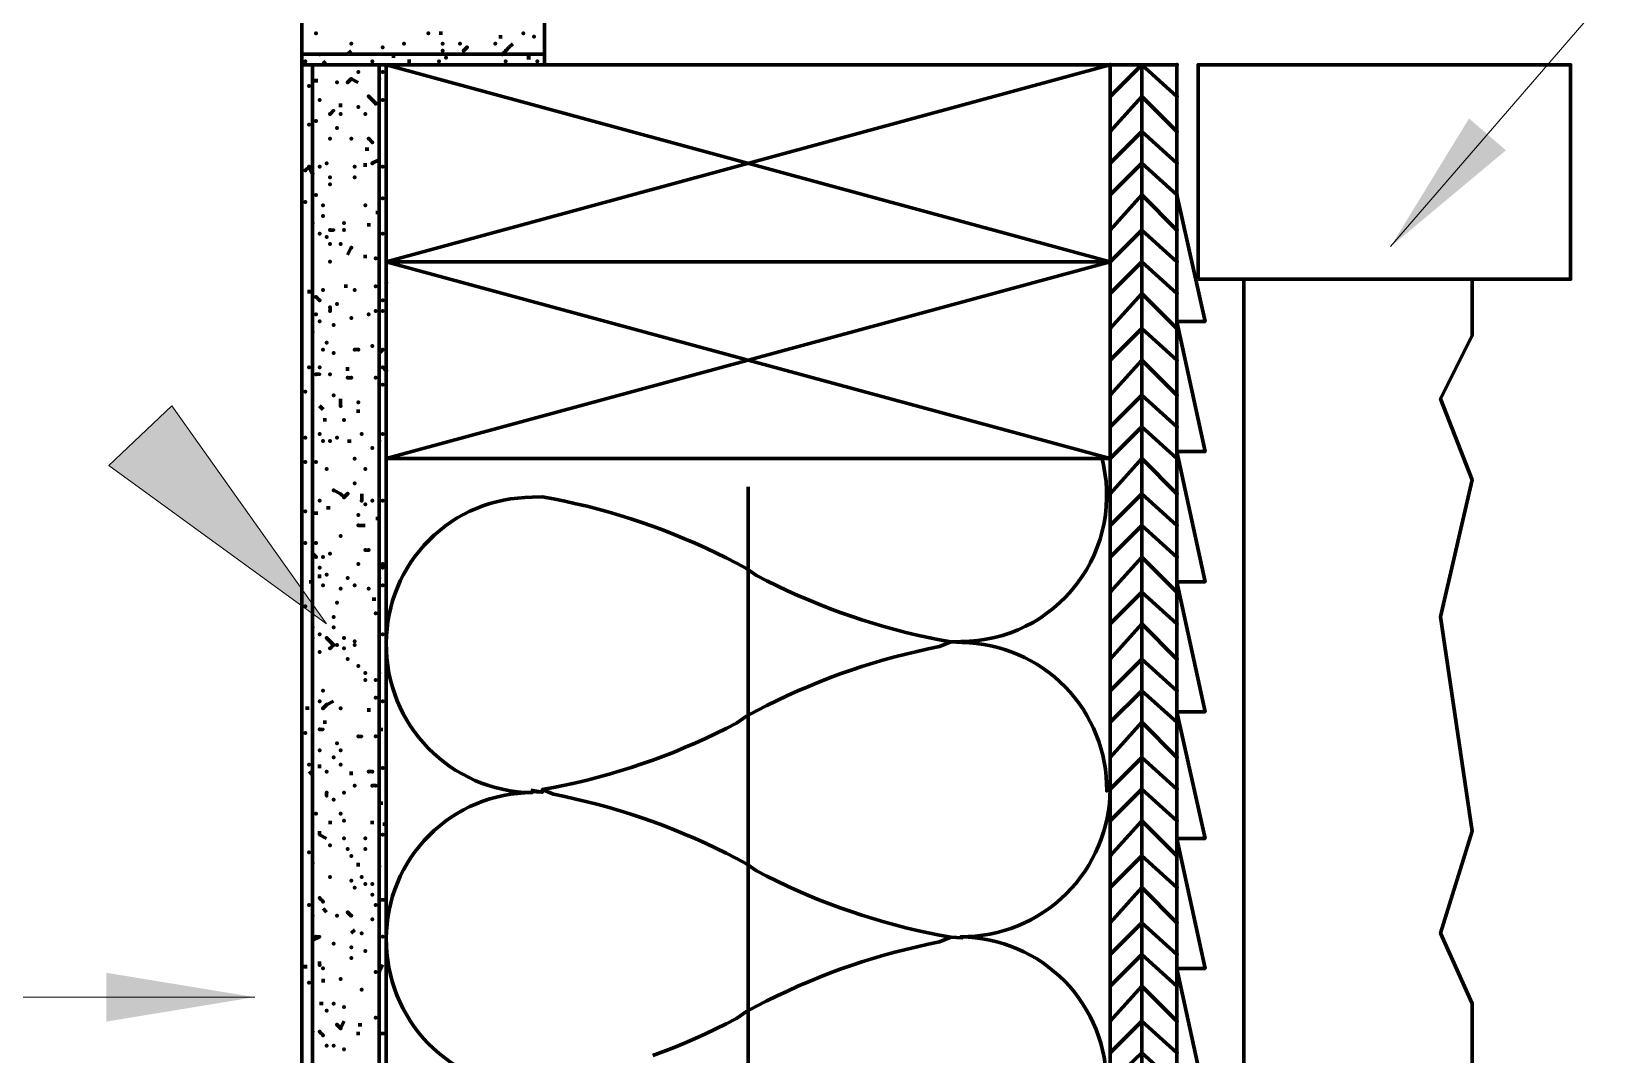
# Model space of a CAD drawing. Extents: x 3 to 185, y 0 to 385.
# Drawn here: x 82.69 to 94.61, y 77.64 to 85.4 of the extents above; entities that cross this region are included whole.
import ezdxf

# ---------------------------------------------------------------- set-up
doc = ezdxf.new("R2010")
doc.units = 0
doc.header["$MEASUREMENT"] = 0
for name, color, linetype, lineweight in [('Dt-Iden', 3, 'Continuous', 20), ('Dt-Line 1', 9, 'Continuous', 0), ('Dt-Line 3', 7, 'Continuous', 15), ('Dt-Text', 121, 'Continuous', 20)]:
    doc.layers.add(name, color=color, linetype=linetype, lineweight=lineweight)
doc.styles.get("Standard").update_dxf_attribs({"font": 'Arial.ttf'})
doc.dimstyles.new('1 Inch', dxfattribs={"dimtxt": 1.09375, "dimasz": 1.125, "dimexe": 1.125, "dimexo": 0.5625, "dimgap": 0.84375, "dimtad": 1, "dimdec": 4, "dimzin": 3, "dimdsep": 46, "dimlunit": 4, "dimtxsty": 'Standard', "dimblk": 'ARCHTICK', "dimcen": 0.5625, "dimdle": 1.125, "dimclrd": 253, "dimclre": 253, "dimclrt": 256, "dimadec": 0, "dimazin": 0, "dimtfac": 0.6, "dimtdec": 4, "dimtix": 1, "dimtmove": 2, "dimatfit": 0, "dimfxl": 1, "dimfrac": 1, "dimtolj": 1, "dimtzin": 0, "dimlwd": 9, "dimlwe": 9, "dimarcsym": 0})

# ---------------------------------------------------------------- blocks, each defined once
blk = doc.blocks.new('_ArchTick')
at = {"color": 0, "linetype": 'ByBlock', "const_width": 0.15}
blk.add_lwpolyline([(-0.5, -0.5), (0.5, 0.5)], dxfattribs=at)

msp = doc.modelspace()

# ---------------------------------------------------------------- hatches: boundary and pattern name
at = {"layer": 'Dt-Line 3', "linetype": 'Continuous', "lineweight": 211}
msp.add_hatch(color=256, dxfattribs=at).paths.add_polyline_path([(83.76167, 82.56), (84.935, 80.90667), (83.28167, 82.10667)], flags=0)

# ---------------------------------------------------------------- linework, layer by layer
at = {"layer": 'Dt-Iden', "linetype": 'Continuous', "lineweight": 211}
msp.add_line((88.135, 61.94667), (88.135, 81.94667), dxfattribs=at)
at = {"layer": 'Dt-Line 1', "linetype": 'Continuous', "lineweight": 158}
for p, q in [((85.815, 85.38667), (85.78833, 85.38667)), ((86.26833, 85.36), (86.24167, 85.36)), ((85.095, 85.22667), (85.12167, 85.25333)), ((85.44167, 85.2), (85.44167, 85.22667)), ((86.48167, 85.2), (86.455, 85.2)), ((84.935, 85.14667), (84.90833, 85.17333)), ((85.575, 85.17333), (85.54833, 85.17333)), ((84.855, 85.04), (84.855, 85.01333)), ((85.04167, 84.82667), (85.04167, 84.85333)), ((85.255, 84.50667), (85.22833, 84.50667)), ((85.22833, 84.37333), (85.22833, 84.4)), ((85.335, 84.02667), (85.30833, 84.02667)), ((85.255, 83.92), (85.255, 83.94667)), ((85.22833, 83.68), (85.22833, 83.70667)), ((84.80167, 83.44), (84.80167, 83.41333)), ((85.095, 83.46667), (85.06833, 83.46667)), ((85.095, 82.82667), (85.095, 82.85333)), ((84.90833, 82.53333), (84.88167, 82.56)), ((85.175, 82.53333), (85.175, 82.50667)), ((84.935, 82.45334), (84.90833, 82.45334)), ((85.12167, 82.29334), (85.095, 82.29334)), ((84.855, 81.76), (84.855, 81.73333)), ((84.96167, 81.78667), (84.935, 81.78667)), ((85.335, 81.70667), (85.30833, 81.70667)), ((84.88167, 81.25333), (84.88167, 81.28)), ((84.82833, 81.22667), (84.80167, 81.22667)), ((85.30833, 81.09333), (85.28167, 81.09333)), ((84.80167, 80.26667), (84.775, 80.26667)), ((85.255, 80.24), (85.255, 80.26667)), ((84.935, 80.16), (84.90833, 80.16)), ((85.36167, 80.10667), (85.335, 80.10667)), ((84.88167, 79.81334), (84.88167, 79.84)), ((84.82833, 79.76), (84.80167, 79.78667)), ((85.12167, 79.76), (85.12167, 79.78667)), ((85.36167, 79.54667), (85.335, 79.54667)), ((84.96167, 79.38667), (84.96167, 79.41333)), ((85.28167, 79.41333), (85.28167, 79.38667)), ((85.38833, 79.38667), (85.36167, 79.38667)), ((85.175, 79.06667), (85.175, 79.09333)), ((85.36167, 78.8), (85.36167, 78.82667)), ((84.935, 78.72), (84.90833, 78.74667)), ((85.14833, 78.58667), (85.12167, 78.56)), ((84.775, 78.29334), (84.775, 78.32)), ((84.90833, 78.18667), (84.90833, 78.21333)), ((84.90833, 78.02667), (84.88167, 78.02667)), ((85.20167, 77.86667), (85.175, 77.86667)), ((85.175, 77.81334), (85.175, 77.78667)), ((85.36167, 77.78667), (85.36167, 77.81334))]:
    msp.add_line(p, q, dxfattribs=at)
for points in [[(84.855, 85.38667), (84.855, 85.38667), (84.855, 85.38669)], [(85.70833, 85.38667), (85.70833, 85.38667), (85.70833, 85.38669)], [(86.42833, 85.38667), (86.42833, 85.38667), (86.42833, 85.38669)], [(86.50833, 85.36), (86.50833, 85.36), (86.50833, 85.36002)], [(84.88167, 85.22667), (84.88167, 85.22667), (84.88167, 85.22669)], [(85.12167, 85.30667), (85.12167, 85.30667), (85.12167, 85.3067)], [(85.36167, 85.28), (85.36167, 85.28), (85.36167, 85.28003)], [(85.52167, 85.30667), (85.52167, 85.30667), (85.52167, 85.3067)], [(85.815, 85.30667), (85.815, 85.30667), (85.815, 85.3067)], [(85.84167, 85.2), (85.84167, 85.2), (85.84167, 85.20002)], [(85.94833, 85.30667), (85.94833, 85.30667), (85.94833, 85.3067)], [(86.215, 85.30667), (86.215, 85.30667), (86.215, 85.3067)], [(86.26833, 85.22667), (86.295, 85.25333), (86.32167, 85.28), (86.34833, 85.30667)], [(84.775, 85.17333), (84.775, 85.17333), (84.775, 85.17336)], [(85.175, 85.09333), (85.175, 85.09333), (85.175, 85.09336)], [(85.28167, 85.17333), (85.28167, 85.17333), (85.28167, 85.17336)], [(85.36167, 85.09333), (85.36167, 85.09333), (85.36167, 85.09336)], [(85.78833, 85.17333), (85.78833, 85.17333), (85.78833, 85.17336)], [(86.295, 85.17333), (86.295, 85.17333), (86.295, 85.17336)], [(86.535, 85.17333), (86.535, 85.17333), (86.535, 85.17336)], [(90.88167, 85.14667), (90.88167, 85.14667), (90.88167, 85.1467)], [(90.88167, 84.90667), (91.12167, 85.14667)], [(91.38833, 84.90667), (91.12167, 85.14667), (91.12167, 59.14667), (91.12167, 59.14667)], [(91.38833, 85.14667), (91.38833, 85.14667), (91.38833, 85.1467)], [(84.80167, 84.98667), (84.80167, 84.98667), (84.80167, 84.9867)], [(85.015, 85.01333), (85.015, 85.01333), (85.015, 85.01336)], [(85.12167, 85.04002), (85.095, 85.01333), (85.12167, 85.04002), (85.175, 85.01333)], [(85.335, 85.04), (85.335, 85.04), (85.335, 85.04002)], [(84.88167, 84.88), (84.88167, 84.88), (84.88167, 84.88002)], [(85.30833, 84.85333), (85.255, 84.90667), (85.255, 84.90667), (85.255, 84.90669)], [(85.36167, 84.88), (85.36167, 84.88), (85.36167, 84.88002)], [(90.88167, 84.64), (91.12167, 84.90667), (91.38833, 84.64), (91.38833, 84.64)], [(85.04167, 84.77333), (85.04167, 84.77333), (85.04167, 84.77336)], [(85.175, 84.82667), (85.175, 84.82667), (85.175, 84.82669)], [(85.22833, 84.77333), (85.22833, 84.77333), (85.22833, 84.77336)], [(84.80167, 84.69333), (84.80167, 84.69333), (84.80167, 84.69336)], [(84.855, 84.72), (84.855, 84.72), (84.855, 84.72002)], [(85.015, 84.66667), (85.015, 84.66667), (85.015, 84.66669)], [(90.88167, 84.4), (91.12167, 84.64), (91.38833, 84.4), (91.38833, 84.4)], [(84.96167, 84.58667), (84.96167, 84.58667), (84.96167, 84.58669)], [(85.12167, 84.58667), (85.12167, 84.58667), (85.12167, 84.58669)], [(84.82833, 84.32), (84.80167, 84.37336), (84.775, 84.34667)], [(84.88167, 84.37333), (84.88167, 84.37333), (84.88167, 84.37336)], [(84.935, 84.4), (84.935, 84.4), (84.935, 84.40002)], [(85.14833, 84.37333), (85.14833, 84.37333), (85.14833, 84.37336)], [(85.28167, 84.4), (85.335, 84.42667)], [(85.36167, 84.37333), (85.36167, 84.37333), (85.36167, 84.37336)], [(90.88167, 84.16), (91.12167, 84.4), (91.38833, 84.16), (91.38833, 84.16)], [(84.96167, 84.29334), (84.96167, 84.29334), (84.96167, 84.29336)], [(85.14833, 84.29334), (85.14833, 84.29334), (85.14833, 84.29336)], [(84.855, 84.16), (84.855, 84.16), (84.855, 84.16002)], [(84.96167, 84.24), (84.96167, 84.24), (84.96167, 84.24002)], [(85.36167, 84.13334), (85.36167, 84.13334), (85.36167, 84.13336)], [(90.88167, 83.89333), (91.12167, 84.16), (91.38833, 83.89333), (91.38833, 83.89333)], [(84.775, 84.10667), (84.775, 84.10667), (84.775, 84.10669)], [(84.90833, 84.08), (84.90833, 84.08), (84.90833, 84.08002)], [(85.22833, 84.08), (85.22833, 84.08), (85.22833, 84.08002)], [(84.82833, 83.94667), (84.82833, 83.94667), (84.82833, 83.9467)], [(84.90833, 84), (84.90833, 84), (84.90833, 84.00002)], [(85.06833, 83.94667), (85.06833, 83.94667), (85.06833, 83.9467)], [(90.88167, 83.65334), (91.12167, 83.89333), (91.38833, 83.65334), (91.38833, 83.65334)], [(84.88167, 83.86667), (84.88167, 83.86667), (84.88167, 83.86669)], [(84.935, 83.84), (84.935, 83.84), (84.935, 83.84002)], [(84.96167, 83.78667), (84.96167, 83.78667), (84.96167, 83.7867)], [(85.04167, 83.78667), (85.04167, 83.78667), (85.04167, 83.7867)], [(85.36167, 83.86667), (85.36167, 83.86667), (85.36167, 83.86669)], [(84.96167, 83.65334), (84.96167, 83.65334), (84.96167, 83.65336)], [(85.095, 83.70667), (85.12167, 83.76002), (85.12167, 83.76002)], [(85.30833, 83.68), (85.30833, 83.68), (85.30833, 83.68002)], [(90.88167, 83.41333), (91.12167, 83.65334), (91.38833, 83.41333), (91.38833, 83.41333)], [(84.90833, 83.44), (84.90833, 83.44), (84.90833, 83.44002)], [(85.14833, 83.44), (85.14833, 83.44), (85.14833, 83.44002)], [(85.30833, 83.46667), (85.30833, 83.46667), (85.30833, 83.4667)], [(85.38833, 83.49333), (85.38833, 83.49333), (85.38833, 83.49336)], [(90.88167, 83.14667), (91.12167, 83.41333), (91.38833, 83.14667), (91.38833, 83.14667)], [(85.015, 83.33333), (85.015, 83.33333), (85.015, 83.33336)], [(85.36167, 83.36), (85.36167, 83.36), (85.36167, 83.36002)], [(84.855, 83.25333), (84.855, 83.25333), (84.855, 83.25336)], [(84.88167, 83.2), (84.88167, 83.2), (84.88167, 83.20002)], [(84.98833, 83.17333), (84.98833, 83.17333), (84.98833, 83.17336)], [(85.12167, 83.22667), (85.12167, 83.22667), (85.12167, 83.22669)], [(85.255, 83.25333), (85.255, 83.25333), (85.255, 83.25336)], [(85.30833, 83.28), (85.30833, 83.28), (85.30833, 83.28003)], [(85.36167, 83.28), (85.36167, 83.28), (85.36167, 83.28003)], [(84.82833, 83.12), (84.82833, 83.12), (84.82833, 83.12003)], [(90.88167, 82.90667), (91.12167, 83.14667), (91.38833, 82.90667), (91.38833, 82.90667)], [(84.90833, 82.98667), (84.90833, 82.98667), (84.90833, 82.9867)], [(84.935, 83.04), (84.935, 83.04), (84.935, 83.04002)], [(84.98833, 82.96), (84.98833, 82.96), (84.98833, 82.96003)], [(85.28167, 83.01333), (85.28167, 83.01333), (85.28167, 83.01336)], [(84.80167, 82.85333), (84.80167, 82.85333), (84.80167, 82.85336)], [(84.88167, 82.85333), (84.88167, 82.85333), (84.88167, 82.85336)], [(90.88167, 82.64), (91.12167, 82.90667), (91.38833, 82.64), (91.38833, 82.64)], [(84.96167, 82.8), (84.96167, 82.8), (84.96167, 82.80003)], [(85.30833, 82.77333), (85.30833, 82.77333), (85.30833, 82.77336)], [(85.36167, 82.72), (85.36167, 82.72), (85.36167, 82.72002)], [(84.775, 82.66667), (84.775, 82.66667), (84.775, 82.66669)], [(84.98833, 82.64), (84.98833, 82.64), (84.98833, 82.64003)], [(85.04167, 82.56), (85.04167, 82.61334)], [(85.175, 82.58667), (85.175, 82.58667), (85.175, 82.58669)], [(90.88167, 82.4), (91.12167, 82.64), (91.38833, 82.4), (91.38833, 82.4)], [(84.88167, 82.34667), (84.88167, 82.34667), (84.88167, 82.34669)], [(85.06833, 82.45334), (85.06833, 82.45334), (85.06833, 82.45336)], [(90.88167, 82.16), (91.12167, 82.4), (91.38833, 82.16), (91.38833, 82.16)], [(84.775, 82.32), (84.775, 82.32), (84.775, 82.32002)], [(84.90833, 82.29334), (84.90833, 82.29334), (84.90833, 82.29336)], [(84.96167, 82.29334), (84.96167, 82.29334), (84.96167, 82.29336)], [(85.015, 82.32), (85.015, 82.32), (85.015, 82.32002)], [(85.28167, 82.24), (85.28167, 82.24), (85.28167, 82.24002)], [(85.335, 82.29334), (85.335, 82.29334), (85.335, 82.29336)], [(84.775, 82.13334), (84.775, 82.13334), (84.775, 82.13336)], [(84.855, 82.13334), (84.855, 82.13334), (84.855, 82.13336)], [(85.14833, 82.16), (85.14833, 82.16), (85.14833, 82.16002)], [(90.88167, 81.89333), (91.12167, 82.16), (91.38833, 81.89333), (91.38833, 81.89333)], [(84.935, 82.08), (84.935, 82.08), (84.935, 82.08002)], [(85.22833, 82.08), (85.22833, 82.08), (85.22833, 82.08002)], [(85.06833, 81.86667), (85.095, 81.89333), (85.06833, 81.86667), (85.04167, 81.89333), (84.98833, 81.92)], [(85.14833, 81.97334), (85.14833, 81.97334), (85.14833, 81.97336)], [(85.20167, 81.84), (85.20167, 81.84), (85.20167, 81.89333)], [(90.88167, 81.65333), (91.12167, 81.89333), (91.38833, 81.65333), (91.38833, 81.65333)], [(84.775, 81.76), (84.775, 81.76), (84.775, 81.76002)], [(84.88167, 81.84), (84.88167, 81.84), (84.88167, 81.84002)], [(85.28167, 81.84), (85.28167, 81.84), (85.28167, 81.84002)], [(85.36167, 81.84), (85.36167, 81.84), (85.36167, 81.84002)], [(85.175, 81.73333), (85.175, 81.73333), (85.175, 81.73336)], [(85.175, 81.65333), (85.22833, 81.65333)], [(90.88167, 81.41333), (91.12167, 81.65333), (91.38833, 81.41333), (91.38833, 81.41333)], [(84.775, 81.52), (84.775, 81.52), (84.775, 81.52002)], [(84.855, 81.52), (84.855, 81.52), (84.855, 81.52002)], [(85.04167, 81.57333), (85.04167, 81.57333), (85.04167, 81.57336)], [(84.90833, 81.41333), (84.90833, 81.41333), (84.90833, 81.41336)], [(84.96167, 81.44), (84.96167, 81.44), (84.96167, 81.44002)], [(90.88167, 81.14667), (91.12167, 81.41333), (91.38833, 81.14667), (91.38833, 81.14667)], [(84.88167, 81.33333), (84.88167, 81.33333), (84.88167, 81.33336)], [(84.935, 81.28), (84.935, 81.28), (84.935, 81.28003)], [(85.175, 81.36), (85.175, 81.36), (85.175, 81.36002)], [(84.90833, 81.2), (84.90833, 81.2), (84.90833, 81.20002)], [(85.04167, 81.17333), (85.04167, 81.17333), (85.04167, 81.17336)], [(85.095, 81.25333), (85.095, 81.25333), (85.095, 81.25336)], [(85.14833, 81.2), (85.14833, 81.2), (85.14833, 81.20002)], [(85.255, 81.17333), (85.255, 81.17333), (85.255, 81.17336)], [(85.335, 81.25333), (85.335, 81.25333), (85.335, 81.25336)], [(85.36167, 81.2), (85.36167, 81.2), (85.36167, 81.20002)], [(90.88167, 80.90667), (91.12167, 81.14667), (91.38833, 80.90667), (91.38833, 80.90667)], [(84.775, 81.04), (84.775, 81.04), (84.775, 81.04002)], [(85.015, 81.06667), (85.015, 81.06667), (85.015, 81.06669)], [(84.98833, 80.96), (84.98833, 80.96), (84.98833, 80.96003)], [(85.30833, 80.98667), (85.30833, 80.98667), (85.30833, 80.98669)], [(84.82833, 80.88), (84.82833, 80.88), (84.82833, 80.88002)], [(84.82833, 80.8), (84.82833, 80.8), (84.82833, 80.80003)], [(84.88167, 80.82667), (84.88167, 80.82667), (84.88167, 80.82669)], [(84.96167, 80.72), (84.98833, 80.74667), (84.96167, 80.77333), (84.935, 80.8)], [(84.98833, 80.88), (84.98833, 80.88), (84.98833, 80.88002)], [(85.06833, 80.8), (85.06833, 80.8), (85.06833, 80.80003)], [(85.36167, 80.82667), (85.36167, 80.82667), (85.36167, 80.82669)], [(90.88167, 80.64), (91.12167, 80.90667), (91.38833, 80.64), (91.38833, 80.64)], [(84.88167, 80.69333), (84.88167, 80.69333), (84.88167, 80.69336)], [(85.06833, 80.72), (85.06833, 80.72), (85.06833, 80.72002)], [(85.095, 80.64), (85.095, 80.64), (85.095, 80.64003)], [(85.175, 80.58667), (85.175, 80.58667), (85.175, 80.58669)], [(90.88167, 80.4), (91.12167, 80.64), (91.38833, 80.4), (91.38833, 80.4)], [(85.22833, 80.53333), (85.22833, 80.53333), (85.22833, 80.53336)], [(85.22833, 80.48), (85.22833, 80.48), (85.22833, 80.48003)], [(85.30833, 80.48), (85.30833, 80.48), (85.30833, 80.48003)], [(85.335, 80.53333), (85.335, 80.53333), (85.335, 80.53336)], [(84.90833, 80.4), (84.90833, 80.4), (84.90833, 80.40002)], [(84.935, 80.29336), (84.90833, 80.26667), (84.935, 80.29336), (84.98833, 80.32)], [(85.36167, 80.32), (85.36167, 80.32), (85.36167, 80.32002)], [(90.88167, 80.16), (91.12167, 80.4), (91.38833, 80.16), (91.38833, 80.16)], [(85.04167, 80.26667), (85.04167, 80.26667), (85.04167, 80.26669)], [(84.775, 80.08), (84.775, 80.08), (84.775, 80.08002)], [(90.88167, 79.89333), (91.12167, 80.16), (91.38833, 79.89333), (91.38833, 79.89333)], [(85.015, 80), (85.015, 80), (85.015, 80.00002)], [(85.30833, 80.05333), (85.30833, 80.05333), (85.30833, 80.05336)], [(84.80167, 79.84), (84.80167, 79.84), (84.80167, 79.84002)], [(84.88167, 79.94667), (84.88167, 79.94667), (84.88167, 79.9467)], [(84.98833, 79.89333), (84.98833, 79.89333), (84.98833, 79.89336)], [(85.04167, 79.94667), (85.04167, 79.94667), (85.04167, 79.9467)], [(85.04167, 79.84), (85.04167, 79.84), (85.04167, 79.84002)], [(84.935, 79.78667), (84.935, 79.78667), (84.935, 79.7867)], [(85.36167, 79.81334), (85.36167, 79.81334), (85.36167, 79.81336)], [(85.06833, 79.62667), (85.06833, 79.62667), (85.06833, 79.6267)], [(85.14833, 79.68), (85.14833, 79.68), (85.14833, 79.68002)], [(86.48578, 79.6356), (86.57118, 79.63012), (86.48531, 79.64448)], [(90.88167, 79.41333), (91.12167, 79.65333), (91.38833, 79.41333), (91.38833, 79.41333)], [(84.98833, 79.57333), (84.98833, 79.57333), (84.98833, 79.57336)], [(84.855, 79.46667), (84.855, 79.46667), (84.855, 79.4667)], [(85.04167, 79.46667), (85.04167, 79.46667), (85.04167, 79.4667)], [(85.06833, 79.41333), (85.06833, 79.41333), (85.06833, 79.41336)], [(90.88167, 79.14667), (91.12167, 79.41333), (91.38833, 79.14667), (91.38833, 79.14667)], [(84.935, 79.28), (84.88167, 79.30667), (84.88167, 79.33333)], [(85.06833, 79.28), (85.06833, 79.28), (85.06833, 79.28003)], [(85.22833, 79.28), (85.22833, 79.28), (85.22833, 79.28003)], [(85.36167, 79.30667), (85.36167, 79.30667), (85.36167, 79.3067)], [(84.96167, 79.22667), (84.96167, 79.22667), (84.96167, 79.22669)], [(85.095, 79.2), (85.095, 79.2), (85.095, 79.20002)], [(85.12167, 79.14667), (85.12167, 79.14667), (85.12167, 79.1467)], [(85.22833, 79.2), (85.22833, 79.2), (85.22833, 79.20002)], [(90.88167, 78.90667), (91.12167, 79.14667), (91.38833, 78.90667), (91.38833, 78.90667)], [(84.82833, 79.09333), (84.82833, 79.09333), (84.82833, 79.09336)], [(85.335, 79.06667), (85.335, 79.06667), (85.335, 79.06669)], [(84.96167, 78.98667), (84.96167, 78.98667), (84.96167, 78.98669)], [(85.12167, 78.96), (85.12167, 78.96), (85.12167, 78.96003)], [(85.14833, 78.90667), (85.14833, 78.90667), (85.14833, 78.90669)], [(85.20167, 78.98667), (85.20167, 78.98667), (85.20167, 78.98669)], [(85.22833, 78.93333), (85.22833, 78.93333), (85.22833, 78.93336)], [(85.28167, 78.93333), (85.28167, 78.93333), (85.28167, 78.93336)], [(90.88167, 78.64), (91.12167, 78.90667), (91.38833, 78.64), (91.38833, 78.64)], [(84.80167, 78.77333), (84.80167, 78.77333), (84.80167, 78.77336)], [(85.28167, 78.85333), (85.28167, 78.85333), (85.28167, 78.85336)], [(85.30833, 78.77333), (85.30833, 78.77333), (85.30833, 78.77336)], [(84.82833, 78.69333), (84.82833, 78.69333), (84.82833, 78.69336)], [(85.015, 78.69333), (85.015, 78.69333), (85.015, 78.69336)], [(85.28167, 78.66667), (85.28167, 78.66667), (85.28167, 78.66669)], [(85.20167, 78.56), (85.20167, 78.56), (85.20167, 78.56002)], [(85.36167, 78.53333), (85.36167, 78.53333), (85.36167, 78.53336)], [(90.88167, 78.4), (91.12167, 78.64), (91.38833, 78.4), (91.38833, 78.4)], [(84.98833, 78.48), (84.98833, 78.48), (84.98833, 78.48003)], [(85.12167, 78.45334), (85.12167, 78.45334), (85.12167, 78.45336)], [(85.22833, 78.42667), (85.22833, 78.42667), (85.22833, 78.42669)], [(84.88167, 78.32002), (84.88167, 78.34667)], [(85.12167, 78.37333), (85.12167, 78.37333), (85.12167, 78.37336)], [(85.335, 78.26667), (85.36167, 78.32)], [(90.88167, 78.16), (91.12167, 78.4), (91.38833, 78.16), (91.38833, 78.16)], [(84.80167, 78.18667), (84.80167, 78.18667), (84.80167, 78.18669)], [(85.04167, 78.21333), (85.04167, 78.21333), (85.04167, 78.21336)], [(90.88167, 77.89333), (91.12167, 78.16), (91.38833, 77.89333), (91.38833, 77.89333)], [(84.935, 77.97334), (84.935, 77.97334), (84.935, 77.97336)], [(84.98833, 78.02667), (84.98833, 78.02667), (84.98833, 78.02669)], [(85.06833, 78), (85.06833, 78), (85.06833, 78.00002)], [(85.04167, 77.84002), (85.015, 77.86667), (85.04167, 77.84002), (85.06833, 77.89333)], [(85.30833, 77.92), (85.30833, 77.92), (85.30833, 77.92002)], [(90.88167, 77.65333), (91.12167, 77.89333), (91.38833, 77.65333), (91.38833, 77.65333)], [(84.935, 77.70667), (84.935, 77.70667), (84.935, 77.70669)], [(84.98833, 77.70667), (84.98833, 77.70667), (84.98833, 77.70669)], [(85.06833, 77.68), (85.06833, 77.68), (85.06833, 77.68002)]]:
    msp.add_lwpolyline(points, dxfattribs=at)
for points in [[(85.815, 85.25333), (85.815, 85.25336), (85.815, 85.25333)], [(86.00167, 85.28), (86.00167, 85.28003), (85.975, 85.25333), (85.975, 85.25333)], [(84.96167, 84.77333), (84.96167, 84.77336), (84.98833, 84.8)], [(85.255, 84.58667), (85.255, 84.58669), (85.28167, 84.56), (85.28167, 84.56)], [(84.96167, 83.89333), (84.96167, 83.89336), (84.98833, 83.89333)], [(85.06833, 83.89333), (85.06833, 83.89336), (85.06833, 83.89333)], [(84.855, 83.38667), (84.855, 83.38669), (84.88167, 83.36), (84.88167, 83.36)], [(84.96167, 83.28), (84.96167, 83.3067), (84.96167, 83.30667)], [(85.14833, 82.98667), (85.14833, 82.9867), (85.175, 82.98667)], [(85.36167, 82.98667), (85.36167, 82.9867), (85.335, 82.96), (85.335, 82.96)], [(85.38833, 82.82667), (85.38833, 82.82669), (85.36167, 82.85333), (85.36167, 82.85333)], [(84.855, 82.8), (84.855, 82.80003), (84.88167, 82.8)], [(85.095, 82.77333), (85.095, 82.77336), (85.12167, 82.77333)], [(85.20167, 82.34667), (85.20167, 82.34669), (85.20167, 82.34667)], [(85.36167, 82.34667), (85.36167, 82.34669), (85.36167, 82.34667)], [(84.855, 81.41333), (84.855, 81.41336), (84.82833, 81.44), (84.82833, 81.44)], [(85.22833, 81.46667), (85.22833, 81.4667), (85.255, 81.46667)], [(85.36167, 81.36), (85.36167, 81.33333), (85.36167, 81.33333)], [(84.88167, 80.32), (84.88167, 80.32002), (84.88167, 80.32)], [(84.88167, 80.10667), (84.88167, 80.10669), (84.90833, 80.10667)], [(85.175, 80.05333), (85.175, 80.05336), (85.20167, 80.05333)], [(85.28167, 79.78667), (85.28167, 79.7867), (85.255, 79.78667)], [(84.935, 79.62667), (84.935, 79.6267), (84.935, 79.6)], [(85.30833, 79.68), (85.30833, 79.68002), (85.28167, 79.68)], [(84.90833, 78.8), (84.90833, 78.80003), (84.88167, 78.82667), (84.88167, 78.82667)], [(85.095, 78.72), (85.095, 78.72002), (85.12167, 78.69333), (85.12167, 78.69333)], [(84.855, 78.53333), (84.82833, 78.50667), (84.82833, 78.50669), (84.88167, 78.53333)], [(84.90833, 77.78667), (84.90833, 77.7867), (84.88167, 77.81334), (84.88167, 77.81334)]]:
    msp.add_lwpolyline(points, close=True, dxfattribs=at)
for points in [[(87.40977, 77.63317), (87.49114, 77.66331), (87.57198, 77.69485), (87.65229, 77.72778), (87.73205, 77.7621), (87.81123, 77.79779), (87.88982, 77.83486), (87.96781, 77.87329), (88.04516, 77.91308), (88.12146, 77.96577), (88.19817, 78.00691), (88.27553, 78.04671), (88.35351, 78.08514), (88.4321, 78.12221), (88.51128, 78.1579), (88.59104, 78.19222), (88.67135, 78.22515), (88.7522, 78.25669), (88.83356, 78.28683), (88.91542, 78.31557), (88.99777, 78.3429), (89.08058, 78.36881), (89.16383, 78.39331), (89.24751, 78.41637), (89.3316, 78.438), (89.41608, 78.45819), (89.50094, 78.47693), (89.58614, 78.49421), (89.67169, 78.52995), (89.75755, 78.52441), (89.67169, 78.52995), (89.58614, 78.54578), (89.50094, 78.56307), (89.41608, 78.58181), (89.3316, 78.602), (89.24751, 78.62363), (89.16383, 78.64669), (89.08058, 78.67119), (88.99777, 78.6971), (88.91542, 78.72443), (88.83356, 78.75317), (88.7522, 78.78331), (88.67135, 78.81485), (88.59104, 78.84778), (88.51128, 78.8821), (88.4321, 78.91779), (88.35351, 78.95486), (88.27553, 78.99329), (88.19817, 79.03308), (88.12146, 79.086), (88.04474, 79.12714), (87.96738, 79.16693), (87.88939, 79.20535), (87.81079, 79.24241), (87.7316, 79.2781), (87.65184, 79.31241), (87.57153, 79.34533), (87.49068, 79.37686), (87.40931, 79.407), (87.32745, 79.43573), (87.2451, 79.46305), (87.16229, 79.48895), (87.07904, 79.51344), (86.99535, 79.53649), (86.91126, 79.55811), (86.82678, 79.57829), (86.74193, 79.59702), (86.65672, 79.6143), (86.57164, 79.64996), (86.65719, 79.66579), (86.7424, 79.68308), (86.82725, 79.70182), (86.91173, 79.722), (86.99582, 79.74363), (87.0795, 79.7667), (87.16276, 79.79119), (87.24556, 79.8171), (87.32791, 79.84443), (87.40977, 79.87317), (87.49114, 79.90331), (87.57198, 79.93485), (87.65229, 79.96778), (87.73205, 80.0021), (87.81123, 80.03779), (87.88982, 80.07486), (87.96781, 80.11329), (88.04516, 80.15308), (88.12146, 80.20577), (88.19817, 80.24692), (88.27553, 80.28671), (88.35351, 80.32515), (88.4321, 80.36221), (88.51128, 80.39791), (88.59104, 80.43222), (88.67135, 80.46515), (88.7522, 80.49669), (88.83356, 80.52684), (88.91542, 80.55558), (88.99777, 80.5829), (89.08058, 80.60882), (89.16383, 80.63331), (89.24751, 80.65637), (89.3316, 80.678), (89.41608, 80.69819), (89.50094, 80.71693), (89.58614, 80.73422), (89.67169, 80.76996), (89.74833, 80.77333, 0.23437392), (90.62943, 81.21036, 0.23439255), (90.81458, 82.17629)], [(90.88167, 79.65333), (90.855, 79.64, 0.41421447), (89.75755, 80.76441), (89.67169, 80.76996), (89.58614, 80.78579), (89.50094, 80.80307), (89.41608, 80.82181), (89.3316, 80.842), (89.24751, 80.86363), (89.16383, 80.88669), (89.08058, 80.91118), (88.99777, 80.9371), (88.91542, 80.96443), (88.83356, 80.99317), (88.7522, 81.02331), (88.67135, 81.05485), (88.59104, 81.08778), (88.51128, 81.1221), (88.4321, 81.15779), (88.35351, 81.19486), (88.27553, 81.23329), (88.19817, 81.27308), (88.12146, 81.326), (88.04474, 81.36714), (87.96738, 81.40692), (87.88939, 81.44535), (87.81079, 81.48241), (87.7316, 81.5181), (87.65184, 81.5524), (87.57153, 81.58533), (87.49068, 81.61686), (87.40931, 81.64699), (87.32745, 81.67573), (87.2451, 81.70305), (87.16229, 81.72895), (87.07904, 81.75344), (86.99535, 81.77649), (86.91126, 81.79811), (86.82678, 81.81829), (86.74193, 81.83703), (86.65672, 81.85431), (86.57118, 81.87013), (86.495, 81.86667, 0.41421545), (85.38833, 80.76, 0.41421325), (86.495, 79.62667, 0.41421424), (85.38833, 78.52, 0.41421545), (86.495, 77.38667, 0.41421447)], [(91.38833, 77.41333), (91.12167, 77.65333), (90.855, 77.4, 0.41421546), (89.74833, 78.53333, 0.41421644), (90.88167, 79.65333), (91.12167, 79.89333), (91.38833, 79.65333), (91.38833, 79.65333)]]:
    msp.add_lwpolyline(points, format="xyb", dxfattribs=at)
for p in [(84.855, 85.38667), (85.70833, 85.38667), (86.42833, 85.38667), (86.50833, 85.36), (84.88167, 85.22667), (85.12167, 85.30667), (85.36167, 85.28), (85.52167, 85.30667), (85.815, 85.30667), (85.815, 85.25333), (85.84167, 85.2), (85.94833, 85.30667), (85.975, 85.25333), (86.00167, 85.28), (86.215, 85.30667), (86.26833, 85.22667), (86.295, 85.25333), (84.775, 85.17333), (85.175, 85.09333), (85.28167, 85.17333), (85.36167, 85.09333), (85.78833, 85.17333), (86.295, 85.17333), (86.535, 85.17333), (90.88167, 85.14667), (91.38833, 85.14667), (84.80167, 84.98667), (85.015, 85.01333), (85.095, 85.01333), (85.12167, 85.04), (85.335, 85.04), (84.88167, 84.88), (85.255, 84.90667), (85.28167, 84.88), (85.30833, 84.85333), (85.36167, 84.88), (90.88167, 84.90667), (91.38833, 84.90667), (84.96167, 84.77333), (85.04167, 84.77333), (85.175, 84.82667), (85.22833, 84.77333), (84.80167, 84.69333), (84.855, 84.72), (85.015, 84.66667), (90.88167, 84.64), (91.38833, 84.64), (84.96167, 84.58667), (85.12167, 84.58667), (85.255, 84.58667), (85.28167, 84.56), (84.80167, 84.37333), (84.88167, 84.37333), (84.935, 84.4), (85.14833, 84.37333), (85.28167, 84.4), (85.36167, 84.37333), (90.88167, 84.4), (91.38833, 84.4), (84.775, 84.34667), (84.82833, 84.32), (84.96167, 84.29334), (85.14833, 84.29334), (84.855, 84.16), (84.96167, 84.24), (85.36167, 84.13334), (90.88167, 84.16), (91.38833, 84.16), (84.775, 84.10667), (84.90833, 84.08), (85.22833, 84.08), (84.82833, 83.94667), (84.90833, 84), (84.96167, 83.89333), (85.06833, 83.94667), (85.06833, 83.89333), (90.88167, 83.89333), (91.38833, 83.89333), (84.88167, 83.86667), (84.935, 83.84), (84.96167, 83.78667), (85.04167, 83.78667), (85.36167, 83.86667), (84.96167, 83.65334), (85.12167, 83.76), (85.30833, 83.68), (90.88167, 83.65334), (91.38833, 83.65334), (84.90833, 83.44), (85.14833, 83.44), (85.30833, 83.46667), (85.38833, 83.49333), (90.88167, 83.41333), (91.38833, 83.41333), (84.855, 83.38667), (84.88167, 83.36), (84.96167, 83.30667), (84.96167, 83.30667), (85.015, 83.33333), (85.36167, 83.36), (84.855, 83.25333), (84.88167, 83.2), (84.96167, 83.28), (84.98833, 83.17333), (85.12167, 83.22667), (85.255, 83.25333), (85.30833, 83.28), (85.36167, 83.28), (84.82833, 83.12), (90.88167, 83.14667), (91.38833, 83.14667), (84.90833, 82.98667), (84.935, 83.04), (84.98833, 82.96), (85.14833, 82.98667), (85.175, 82.98667), (85.28167, 83.01333), (85.335, 82.96), (85.36167, 82.98667), (84.80167, 82.85333), (84.88167, 82.85333), (85.36167, 82.85333), (85.38833, 82.82667), (90.88167, 82.90667), (91.38833, 82.90667), (84.855, 82.8), (84.96167, 82.8), (85.095, 82.77333), (85.12167, 82.77333), (85.30833, 82.77333), (85.36167, 82.72), (84.775, 82.66667), (84.98833, 82.64), (85.175, 82.58667), (90.88167, 82.64), (91.38833, 82.64), (85.04167, 82.56), (84.88167, 82.34667), (85.06833, 82.45334), (85.20167, 82.34667), (85.36167, 82.34667), (85.36167, 82.34667), (90.88167, 82.4), (91.38833, 82.4), (84.775, 82.32), (84.90833, 82.29334), (84.96167, 82.29334), (85.015, 82.32), (85.28167, 82.24), (85.335, 82.29334), (84.775, 82.13334), (84.855, 82.13334), (85.14833, 82.16), (90.88167, 82.16), (91.38833, 82.16), (84.935, 82.08), (85.22833, 82.08), (84.98833, 81.92), (85.06833, 81.86667), (85.095, 81.89333), (85.14833, 81.97334), (90.88167, 81.89333), (91.38833, 81.89333), (84.775, 81.76), (84.88167, 81.84), (85.20167, 81.84), (85.22833, 81.81334), (85.28167, 81.84), (85.36167, 81.84), (85.175, 81.73333), (85.175, 81.65333), (90.88167, 81.65333), (91.38833, 81.65333), (84.775, 81.52), (84.855, 81.52), (85.04167, 81.57333), (84.82833, 81.44), (84.855, 81.41333), (84.90833, 81.41333), (84.96167, 81.44), (85.22833, 81.46667), (85.255, 81.46667), (90.88167, 81.41333), (91.38833, 81.41333), (84.88167, 81.33333), (84.935, 81.28), (85.175, 81.36), (85.36167, 81.36), (85.36167, 81.33333), (84.90833, 81.2), (85.04167, 81.17333), (85.095, 81.25333), (85.14833, 81.2), (85.255, 81.17333), (85.335, 81.25333), (85.36167, 81.2), (90.88167, 81.14667), (91.38833, 81.14667), (84.775, 81.04), (85.015, 81.06667), (84.98833, 80.96), (85.30833, 80.98667), (84.82833, 80.88), (84.82833, 80.8), (84.88167, 80.82667), (84.935, 80.8), (84.98833, 80.88), (85.06833, 80.8), (85.36167, 80.82667), (90.88167, 80.90667), (91.38833, 80.90667), (84.88167, 80.69333), (84.96167, 80.77333), (84.96167, 80.72), (84.98833, 80.74667), (85.015, 80.74667), (85.06833, 80.72), (85.14833, 80.77333), (85.14833, 80.74667), (85.095, 80.64), (85.175, 80.58667), (90.88167, 80.64), (91.38833, 80.64), (85.22833, 80.53333), (85.22833, 80.48), (85.30833, 80.48), (85.335, 80.53333), (84.88167, 80.32), (84.90833, 80.4), (85.30833, 80.34667), (85.36167, 80.32), (90.88167, 80.4), (91.38833, 80.4), (84.90833, 80.26667), (84.935, 80.29334), (85.04167, 80.26667), (84.775, 80.08), (84.88167, 80.10667), (90.88167, 80.16), (91.38833, 80.16), (85.015, 80), (85.175, 80.05333), (85.30833, 80.05333), (84.80167, 79.84), (84.88167, 79.94667), (84.98833, 79.89333), (85.04167, 79.94667), (85.04167, 79.84), (90.88167, 79.89333), (91.38833, 79.89333), (84.935, 79.78667), (85.255, 79.78667), (85.28167, 79.78667), (85.36167, 79.81334), (84.935, 79.62667), (85.06833, 79.62667), (85.14833, 79.68), (85.28167, 79.68), (85.30833, 79.68), (90.88167, 79.65333), (91.38833, 79.65333), (84.98833, 79.57333), (84.855, 79.46667), (85.04167, 79.46667), (85.06833, 79.41333), (90.88167, 79.41333), (91.38833, 79.41333), (85.06833, 79.28), (85.22833, 79.28), (85.36167, 79.30667), (84.80167, 79.17333), (84.96167, 79.22667), (85.095, 79.2), (85.12167, 79.14667), (85.22833, 79.2), (90.88167, 79.14667), (91.38833, 79.14667), (84.82833, 79.09333), (85.335, 79.06667), (84.96167, 78.98667), (85.12167, 78.96), (85.14833, 78.90667), (85.20167, 78.98667), (85.22833, 78.93333), (85.28167, 78.93333), (90.88167, 78.90667), (91.38833, 78.90667), (84.80167, 78.77333), (84.88167, 78.82667), (84.90833, 78.8), (85.28167, 78.85333), (85.30833, 78.77333), (84.82833, 78.69333), (85.015, 78.69333), (85.095, 78.72), (85.12167, 78.69333), (85.28167, 78.66667), (84.855, 78.53333), (85.20167, 78.56), (85.36167, 78.53333), (90.88167, 78.64), (91.38833, 78.64), (84.82833, 78.50667), (84.98833, 78.48), (85.12167, 78.45334), (85.22833, 78.42667), (84.88167, 78.32), (84.90833, 78.29334), (85.12167, 78.37333), (90.88167, 78.4), (91.38833, 78.4), (84.80167, 78.18667), (85.04167, 78.21333), (85.30833, 78.26667), (85.335, 78.26667), (85.20167, 78.13334), (90.88167, 78.16), (91.38833, 78.16), (84.935, 77.97334), (84.98833, 78.02667), (85.06833, 78), (84.82833, 77.81334), (84.88167, 77.81334), (85.015, 77.86667), (85.04167, 77.84), (85.30833, 77.92), (90.88167, 77.89333), (91.38833, 77.89333), (84.90833, 77.78667), (84.935, 77.70667), (84.98833, 77.70667), (85.06833, 77.68), (90.88167, 77.65333), (91.38833, 77.65333)]:
    msp.add_point(p, dxfattribs=at)
at = {"layer": 'Dt-Line 3', "linetype": 'Continuous', "lineweight": 211}
msp.add_line((86.58833, 85.78667), (86.58833, 85.14667), dxfattribs=at)
at = {"layer": 'Dt-Line 3', "linetype": 'Continuous', "lineweight": 70}
for p, q in [((86.58833, 85.22667), (84.74833, 85.22667)), ((84.82833, 85.14667), (84.82833, 59.14667)), ((85.335, 85.14667), (85.335, 59.14667))]:
    msp.add_line(p, q, dxfattribs=at)
at = {"layer": 'Dt-Line 3', "linetype": 'Continuous', "lineweight": 211}
for points in [[(86.58833, 85.78667), (84.74833, 85.78667), (84.74833, 59.14667), (85.38833, 59.14667), (85.38833, 85.14667), (84.74833, 85.14667), (86.58833, 85.14667)], [(91.895, 77.52), (91.895, 83.52), (93.62833, 83.52), (93.62833, 83.09333), (93.38833, 82.61334), (93.62833, 82), (93.38833, 80.96), (93.62833, 79.33333), (93.38833, 78.56), (93.62833, 78.02667), (93.62833, 77.52)]]:
    msp.add_lwpolyline(points, dxfattribs=at)
at = {"layer": 'Dt-Line 3', "linetype": 'Continuous', "lineweight": 70}
for points in [[(85.38833, 82.16), (90.88167, 83.65334), (85.38833, 85.14667)], [(90.88167, 82.16), (85.38833, 83.65334), (90.88167, 85.14667)], [(91.60167, 77.30667), (91.38833, 78.29334), (91.60167, 78.29334), (91.38833, 79.28), (91.60167, 79.28), (91.38833, 80.24), (91.60167, 80.24), (91.38833, 81.22667), (91.60167, 81.22667), (91.38833, 82.21333), (91.60167, 82.21333), (91.38833, 83.2), (91.60167, 83.2), (91.38833, 84.16)]]:
    msp.add_lwpolyline(points, dxfattribs=at)
at = {"layer": 'Dt-Line 3', "linetype": 'Continuous', "lineweight": 211}
for points in [[(85.38833, 83.65334), (90.88167, 83.65334), (90.88167, 82.16), (85.38833, 82.16), (85.38833, 83.65334), (90.88167, 83.65334), (90.88167, 85.14667), (85.38833, 85.14667)], [(90.88167, 59.14667), (91.38833, 59.14667), (91.38833, 85.14667), (90.88167, 85.14667)], [(91.54833, 83.52), (94.375, 83.52), (94.375, 85.14667), (91.54833, 85.14667)]]:
    msp.add_lwpolyline(points, close=True, dxfattribs=at)
at = {"layer": 'Dt-Line 3', "linetype": 'Continuous', "lineweight": 0}
msp.add_lwpolyline([(83.76167, 82.56), (84.935, 80.90667), (83.28167, 82.10667)], close=True, dxfattribs=at)

# ---------------------------------------------------------------- leaders
at = {"layer": 'Dt-Text', "annotation_type": 0, "has_hookline": 1}
for points, hookline_direction, text_width in [([(93.00928, 83.76758), (104.13884, 96.65179), (105.8918, 96.65179)], 0, 19.42786), ([(84.38938, 78.07531), (56.97339, 78.07531)], 1, 13.28018)]:
    msp.add_leader(points, dimstyle='1 Inch', override={"dimgap": 0.84375, "dimtad": 0}, dxfattribs=dict(at, hookline_direction=hookline_direction, text_width=text_width))

doc.saveas('drawing.dxf')
